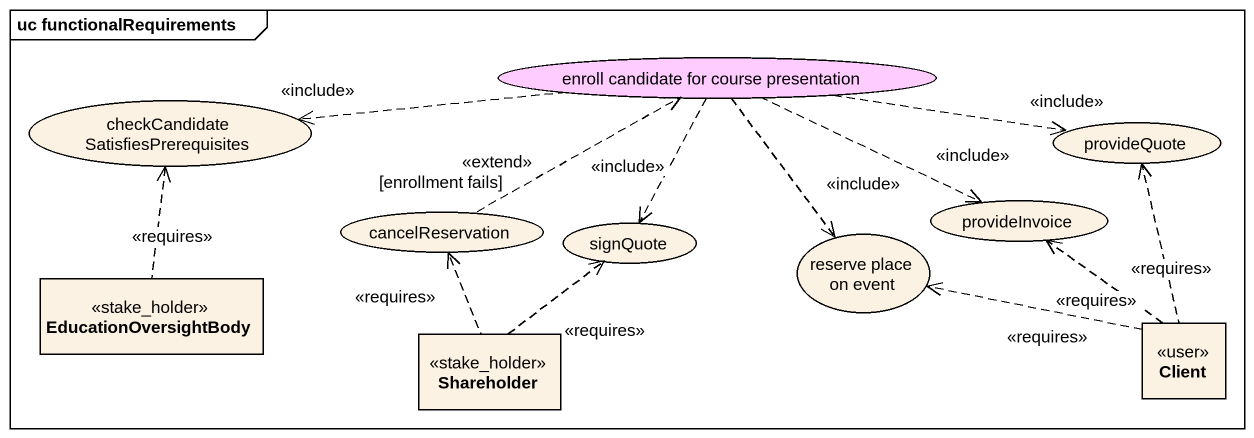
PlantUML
@startuml
mainframe uc functionalRequirements
allowmixing
hide circle
hide empty members
usecase "checkCandidate SatisfiesPrerequisites" as checkCandidate
usecase "enroll candidate for course presentation" as enroll_candidate_for_course #FFCCFF
usecase provideQuote
usecase cancelReservation
usecase signQuote
usecase "reserve place on event" as reserve_place_on_event
usecase provideInvoice
interface EducationOversightBody <<stake_holder>>
interface Shareholder <<stake_holder>>
interface Client <<user>>
enroll_candidate_for_course .left.> checkCandidate : <<include>>
enroll_candidate_for_course .right.> provideQuote : <<include>>
enroll_candidate_for_course ..> signQuote : <<include>>
enroll_candidate_for_course ..> reserve_place_on_event : <<include>>
enroll_candidate_for_course .right.> provideInvoice : <<include>>
cancelReservation .right.> enroll_candidate_for_course : <<extend>>\n[enrollment fails]
EducationOversightBody .up.> checkCandidate : <<requires>>
Shareholder .up.> cancelReservation : <<requires>>
Shareholder .up.> signQuote : <<requires>>
Client .up.> provideQuote : <<requires>>
Client .left.> reserve_place_on_event : <<requires>>
Client .up.> provideInvoice : <<requires>>
@enduml
